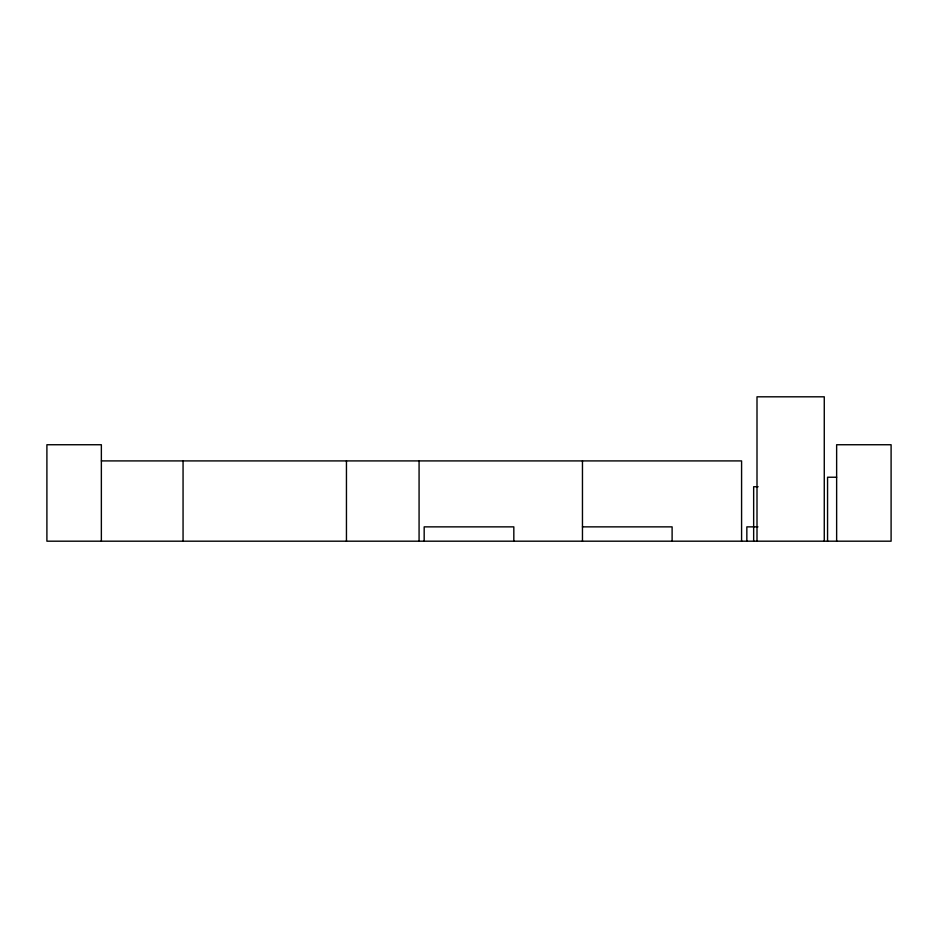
<?xml version="1.0" encoding="UTF-8"?>
<svg xmlns="http://www.w3.org/2000/svg" width="938" height="938" viewBox="0 0 938 938"><rect width="100%" height="100%" fill="white"/><g stroke="black" fill="none" stroke-linecap="round" stroke-linejoin="round"><path stroke-width="1.41" d="M101.363 460.91L741.583 460.91L741.583 541.191M836.637 477.231L827.562 477.231L827.562 541.191M758.127 486.728L753.66 486.728L753.66 541.191M582.463 526.863L672.112 526.863L672.112 541.191M757.951 526.863L746.847 526.863L746.847 541.191M836.637 541.191L836.637 444.741L891.1 444.741L891.1 541.191L46.9 541.191L46.9 444.741L101.363 444.741L101.363 541.191M824.268 541.191L824.268 396.809L757.001 396.809L757.001 541.191M582.463 460.91L582.463 541.191M513.825 541.191L513.825 526.863L424.175 526.863L424.175 541.191M419.075 460.91L419.075 541.191M346.45 460.91L346.45 541.191M183.062 460.91L183.062 541.191"/></g></svg>
